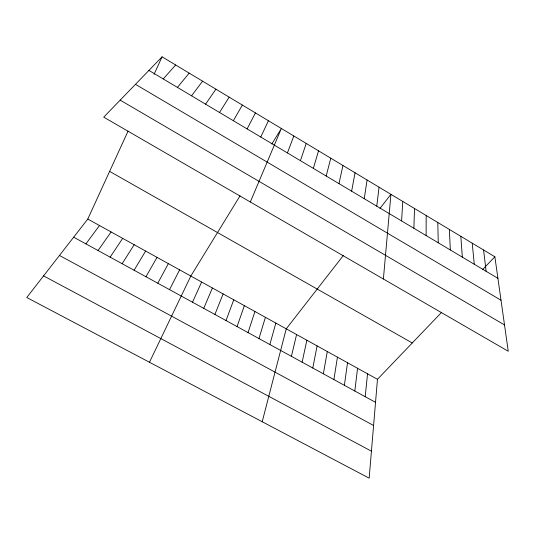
<?xml version="1.0" encoding="UTF-8"?>
<svg xmlns="http://www.w3.org/2000/svg" width="535" height="535" viewBox="0 0 535 535"><rect width="100%" height="100%" fill="white"/><g stroke="black" fill="none" stroke-linecap="round" stroke-linejoin="round"><path stroke-width="0.8" d="M426.114 235.554L426.181 215.505M413.889 228.271L414.505 208.489M401.591 220.948L402.755 201.427M441.529 312.433L377.469 379.295L369.163 478.176L26.75 297.507L87.787 219.056L128.099 131.015M383.388 279.002L390.931 194.325L379.984 208.403M365.204 396.709L367.532 373.798M376.767 206.156L379.047 187.183M354.825 391.031L357.547 368.274M344.393 385.32L347.516 362.723M364.241 198.692L367.09 180.001M333.907 379.582L337.431 357.146M323.367 373.811L327.293 351.542M351.635 191.182L355.059 172.772M312.774 368.02L317.108 345.904M302.121 362.188L306.869 340.247M338.956 183.625L342.962 165.502M291.414 356.33L296.584 334.556M326.189 176.022L330.784 158.193M262.21 421.747L286.245 328.838L343.276 255.563M269.841 344.527L275.859 323.087M313.349 168.371L318.539 150.837M258.967 338.575L265.413 317.315M248.039 332.596L254.921 311.504M300.429 160.674L306.221 143.433M237.052 326.584L244.368 305.672M226.004 320.539L233.768 299.807M287.422 152.923L293.829 135.984M214.896 314.46L223.115 293.916M250.313 201.989L281.363 128.494L271.854 143.989M203.735 308.354L212.402 287.99M192.513 302.215L201.635 282.032M154.033 74.372L162.072 56.824L494.862 256.773L508.25 351.268L103.723 117.145L162.072 56.824M260.766 137.04L268.436 120.729M149.472 362.262L190.821 276.047L240.054 195.817M169.541 289.642L179.613 269.854M247.11 128.902L255.436 112.918M157.792 283.216L168.344 263.621M145.975 276.749L157.023 257.355M233.36 120.716L242.348 105.054M134.091 270.249L145.634 251.055M219.517 112.47L229.174 97.143M122.147 263.708L134.191 244.729M110.13 257.134L122.682 238.363M205.587 104.164L215.926 89.178M98.045 250.52L111.113 231.963M85.894 243.873L99.483 225.529M191.563 95.812L202.591 81.166M177.446 87.399L189.169 73.108M163.235 78.933L175.661 64.989M482.623 269.546L494.862 256.773M43.556 275.906L371.43 451.186M59.459 255.469L373.59 425.486M73.676 237.186L375.537 402.36M87.787 219.056L377.469 379.295M109.621 171.374L412.278 342.968M120.181 100.132L504.518 324.939M135.469 84.323L501.021 300.242M148.924 70.413L497.918 278.334M483.58 249.992L486.128 271.312M472.231 243.171L474.271 264.25M460.822 236.316L462.34 257.141M449.34 229.421L450.336 249.985M437.797 222.48L438.265 242.796"/></g></svg>
